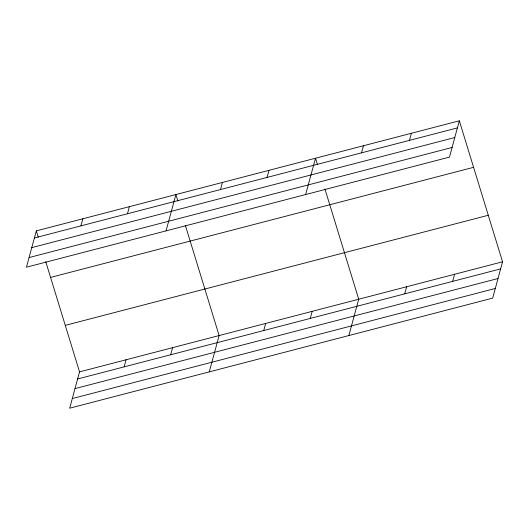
<?xml version="1.0" encoding="UTF-8"?>
<svg xmlns="http://www.w3.org/2000/svg" width="529" height="529" viewBox="0 0 529 529"><rect width="100%" height="100%" fill="white"/><g stroke="black" fill="none" stroke-linecap="round" stroke-linejoin="round"><path stroke-width="0.79" d="M36.316 230.882L26.45 267.205L449.465 157.113L459.331 120.797L36.316 230.882L38.253 237.197M80.924 225.87L82.848 218.775M45.745 261.643L79.535 371.887L69.669 408.203L492.684 298.118L502.55 261.795L459.331 120.797M127.456 213.762L129.38 206.667M124.136 366.868L126.067 359.773M166.046 230.875L175.912 194.553L177.85 200.868M170.669 354.761L172.599 347.665M220.514 189.541L222.444 182.445M209.259 371.874L219.132 335.558L185.342 225.314M267.046 177.433L268.977 170.338M263.733 330.539L265.664 323.444M305.643 194.546L315.509 158.224L317.44 164.532M310.265 318.432L312.196 311.336M361.525 152.848L363.449 145.746M348.856 335.545L358.722 299.222L324.938 188.985M409.466 140.37L411.39 133.275M404.738 293.846L406.669 286.751M452.679 281.368L454.609 274.273M34.392 237.984L457.406 127.892M31.773 247.625L454.788 137.533M29.069 257.563L452.083 147.472M50.579 277.414L473.594 167.323M65.272 325.355L488.287 215.263M79.535 371.887L502.55 261.795M77.604 378.982L500.619 268.891M74.986 388.623L498.001 278.532M72.288 398.562L495.303 288.47"/></g></svg>
